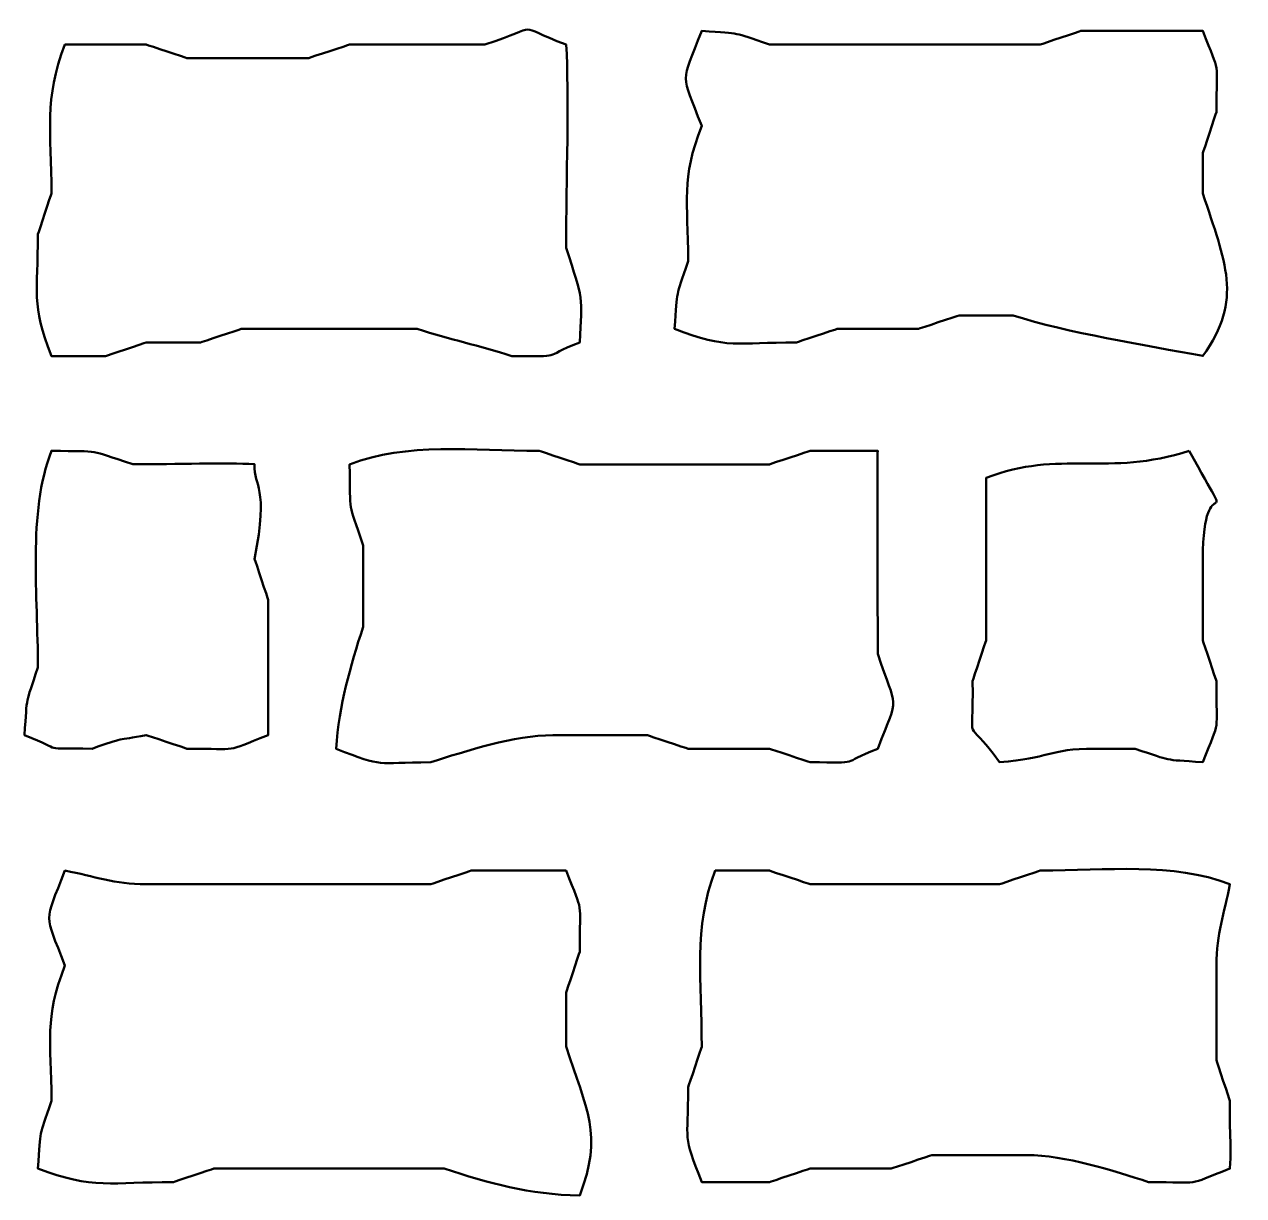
# Model space of a CAD drawing. Header units: millimetres. Extents: x -1760 to -1105, y 422 to 906.
# Drawn here: x -1426.01 to -1413.41, y 472.48 to 484.59 of the extents above; entities that cross this region are included whole.
import ezdxf

# ---------------------------------------------------------------- set-up
doc = ezdxf.new("R2010")
doc.units = ezdxf.units.MM
doc.header["$MEASUREMENT"] = 0
doc.layers.add('layer 1', color=7, linetype='Continuous')

msp = doc.modelspace()

# ---------------------------------------------------------------- linework, layer by layer
at = {"layer": 'layer 1', "color": 225, "lineweight": 50}
for points, knots in [([(-1420.409, 482.2803), (-1420.4088, 482.968), (-1420.3764, 483.875), (-1420.4088, 484.3805), (-1420.4088, 484.3805), (-1420.9779, 484.589), (-1420.621, 484.5839), (-1421.2488, 484.3805), (-1421.2488, 484.3805), (-1421.2488, 484.3805), (-1422.649, 484.3805), (-1422.649, 484.3805), (-1422.649, 484.3805), (-1422.6572, 484.3772), (-1423.0455, 484.249), (-1423.0689, 484.2407), (-1423.0689, 484.2407), (-1423.0689, 484.2407), (-1424.329, 484.2407), (-1424.329, 484.2407), (-1424.329, 484.2407), (-1424.3373, 484.244), (-1424.7256, 484.3721), (-1424.749, 484.3804), (-1424.749, 484.3804), (-1424.749, 484.3804), (-1425.589, 484.3805), (-1425.589, 484.3805), (-1425.589, 484.3805), (-1425.8109, 483.8085), (-1425.7289, 483.4887), (-1425.7289, 482.8403), (-1425.7289, 482.8403), (-1425.7322, 482.832), (-1425.8604, 482.444), (-1425.8689, 482.4203), (-1425.8689, 482.4203), (-1425.8689, 481.7998), (-1425.943, 481.7116), (-1425.7289, 481.1602), (-1425.7289, 481.1602), (-1425.7289, 481.1602), (-1425.169, 481.1604), (-1425.169, 481.1604), (-1425.169, 481.1604), (-1425.1607, 481.1638), (-1424.7723, 481.2918), (-1424.749, 481.3003), (-1424.749, 481.3003), (-1424.749, 481.3003), (-1424.189, 481.3003), (-1424.189, 481.3003), (-1424.189, 481.3003), (-1424.1807, 481.3036), (-1423.7925, 481.4317), (-1423.769, 481.4403), (-1423.769, 481.4403), (-1423.769, 481.4403), (-1422.9291, 481.4402), (-1422.9291, 481.4402), (-1422.9291, 481.4402), (-1422.9291, 481.4402), (-1422.369, 481.4403), (-1422.369, 481.4403), (-1422.369, 481.4403), (-1422.369, 481.4403), (-1421.949, 481.4402), (-1421.949, 481.4402), (-1421.949, 481.4402), (-1421.6007, 481.3273), (-1421.3174, 481.2733), (-1420.969, 481.1604), (-1420.969, 481.1604), (-1420.4064, 481.1602), (-1420.6921, 481.1359), (-1420.269, 481.3003), (-1420.269, 481.3003), (-1420.2386, 481.7771), (-1420.2319, 481.734), (-1420.4092, 482.2803), (-1420.4092, 482.2803), (-1420.4092, 482.2803), (-1420.409, 482.2803), (-1420.409, 482.2803)], [0, 0, 0, 0, 0.0454545, 0.0454545, 0.0454545, 0.0454545, 0.0909091, 0.0909091, 0.0909091, 0.0909091, 0.1363636, 0.1363636, 0.1363636, 0.1363636, 0.1818182, 0.1818182, 0.1818182, 0.1818182, 0.2272727, 0.2272727, 0.2272727, 0.2272727, 0.2727273, 0.2727273, 0.2727273, 0.2727273, 0.3181818, 0.3181818, 0.3181818, 0.3181818, 0.3636364, 0.3636364, 0.3636364, 0.3636364, 0.4090909, 0.4090909, 0.4090909, 0.4090909, 0.4545455, 0.4545455, 0.4545455, 0.4545455, 0.5, 0.5, 0.5, 0.5, 0.5454545, 0.5454545, 0.5454545, 0.5454545, 0.5909091, 0.5909091, 0.5909091, 0.5909091, 0.6363636, 0.6363636, 0.6363636, 0.6363636, 0.6818182, 0.6818182, 0.6818182, 0.6818182, 0.7272727, 0.7272727, 0.7272727, 0.7272727, 0.7727273, 0.7727273, 0.7727273, 0.7727273, 0.8181818, 0.8181818, 0.8181818, 0.8181818, 0.8636364, 0.8636364, 0.8636364, 0.8636364, 0.9090909, 0.9090909, 0.9090909, 0.9090909, 1, 1, 1, 1]), ([(-1413.8276, 482.8409), (-1413.8276, 482.8409), (-1413.8276, 483.261), (-1413.8276, 483.261), (-1413.8276, 483.261), (-1413.8243, 483.2693), (-1413.696, 483.6573), (-1413.6876, 483.681), (-1413.6876, 483.681), (-1413.6876, 484.2564), (-1413.6415, 484.0419), (-1413.8276, 484.5209), (-1413.8276, 484.5209), (-1413.8276, 484.5209), (-1415.0877, 484.5209), (-1415.0877, 484.5209), (-1415.0877, 484.5209), (-1415.096, 484.5176), (-1415.4843, 484.3892), (-1415.5077, 484.3807), (-1415.5077, 484.3807), (-1415.5077, 484.3807), (-1416.9077, 484.3807), (-1416.9077, 484.3807), (-1416.9077, 484.3807), (-1416.9077, 484.3807), (-1417.8879, 484.3809), (-1417.8879, 484.3809), (-1417.8879, 484.3809), (-1417.8879, 484.3809), (-1418.3079, 484.3807), (-1418.3079, 484.3807), (-1418.3079, 484.3807), (-1418.7189, 484.5169), (-1418.5654, 484.4869), (-1419.0078, 484.5209), (-1419.0078, 484.5209), (-1419.2261, 483.9581), (-1419.2261, 484.1034), (-1419.0078, 483.5408), (-1419.0078, 483.5408), (-1419.2263, 482.9777), (-1419.1478, 482.7751), (-1419.1478, 482.1406), (-1419.1478, 482.1406), (-1419.284, 481.7294), (-1419.2538, 481.8829), (-1419.2879, 481.4405), (-1419.2879, 481.4405), (-1418.7363, 481.2265), (-1418.6483, 481.3008), (-1418.0279, 481.3006), (-1418.0279, 481.3006), (-1418.0197, 481.304), (-1417.6311, 481.4322), (-1417.6078, 481.4407), (-1417.6078, 481.4407), (-1417.6078, 481.4407), (-1416.7678, 481.4405), (-1416.7678, 481.4405), (-1416.7678, 481.4405), (-1416.7595, 481.4439), (-1416.371, 481.5723), (-1416.3477, 481.5806), (-1416.3477, 481.5806), (-1416.3477, 481.5806), (-1415.7876, 481.5807), (-1415.7876, 481.5807), (-1415.7876, 481.5807), (-1415.228, 481.3991), (-1414.4282, 481.2742), (-1413.8276, 481.1606), (-1413.8276, 481.1606), (-1413.4064, 481.752), (-1413.5962, 482.1261), (-1413.8276, 482.8407), (-1413.8276, 482.8407), (-1413.8276, 482.8407), (-1413.8276, 482.8409), (-1413.8276, 482.8409)], [0, 0, 0, 0, 0.047619, 0.047619, 0.047619, 0.047619, 0.0952381, 0.0952381, 0.0952381, 0.0952381, 0.1428571, 0.1428571, 0.1428571, 0.1428571, 0.1904762, 0.1904762, 0.1904762, 0.1904762, 0.2380952, 0.2380952, 0.2380952, 0.2380952, 0.2857143, 0.2857143, 0.2857143, 0.2857143, 0.3333333, 0.3333333, 0.3333333, 0.3333333, 0.3809524, 0.3809524, 0.3809524, 0.3809524, 0.4285714, 0.4285714, 0.4285714, 0.4285714, 0.4761905, 0.4761905, 0.4761905, 0.4761905, 0.5238095, 0.5238095, 0.5238095, 0.5238095, 0.5714286, 0.5714286, 0.5714286, 0.5714286, 0.6190476, 0.6190476, 0.6190476, 0.6190476, 0.6666667, 0.6666667, 0.6666667, 0.6666667, 0.7142857, 0.7142857, 0.7142857, 0.7142857, 0.7619048, 0.7619048, 0.7619048, 0.7619048, 0.8095238, 0.8095238, 0.8095238, 0.8095238, 0.8571429, 0.8571429, 0.8571429, 0.8571429, 0.9047619, 0.9047619, 0.9047619, 0.9047619, 1, 1, 1, 1]), ([(-1423.6286, 480.0412), (-1423.9313, 480.0606), (-1424.4252, 480.041), (-1424.8887, 480.0412), (-1424.8887, 480.0412), (-1425.3831, 480.2012), (-1425.1784, 480.1691), (-1425.7287, 480.1809), (-1425.7287, 480.1809), (-1425.9767, 479.5426), (-1425.8687, 478.674), (-1425.8689, 477.9412), (-1425.8689, 477.9412), (-1426.0051, 477.53), (-1425.9747, 477.6835), (-1426.0088, 477.2411), (-1426.0088, 477.2411), (-1425.5616, 477.0638), (-1425.8751, 477.1134), (-1425.3087, 477.101), (-1425.3087, 477.101), (-1424.9647, 477.2247), (-1425.0688, 477.179), (-1424.7488, 477.2411), (-1424.7488, 477.2411), (-1424.7406, 477.2377), (-1424.3522, 477.1095), (-1424.3289, 477.101), (-1424.3289, 477.101), (-1423.7533, 477.1012), (-1423.9678, 477.0552), (-1423.4889, 477.2411), (-1423.4889, 477.2411), (-1423.4889, 477.2411), (-1423.4889, 478.6412), (-1423.4889, 478.6412), (-1423.4889, 478.6412), (-1423.4923, 478.6495), (-1423.6205, 479.0376), (-1423.6288, 479.0612), (-1423.6288, 479.0612), (-1423.482, 479.838), (-1423.6371, 479.7922), (-1423.6288, 480.0414), (-1423.6288, 480.0414), (-1423.6288, 480.0414), (-1423.6286, 480.0412), (-1423.6286, 480.0412)], [0, 0, 0, 0, 0.0769231, 0.0769231, 0.0769231, 0.0769231, 0.1538462, 0.1538462, 0.1538462, 0.1538462, 0.2307692, 0.2307692, 0.2307692, 0.2307692, 0.3076923, 0.3076923, 0.3076923, 0.3076923, 0.3846154, 0.3846154, 0.3846154, 0.3846154, 0.4615385, 0.4615385, 0.4615385, 0.4615385, 0.5384615, 0.5384615, 0.5384615, 0.5384615, 0.6153846, 0.6153846, 0.6153846, 0.6153846, 0.6923077, 0.6923077, 0.6923077, 0.6923077, 0.7692308, 0.7692308, 0.7692308, 0.7692308, 0.8461538, 0.8461538, 0.8461538, 0.8461538, 1, 1, 1, 1]), ([(-1417.1878, 480.1802), (-1417.1878, 480.1802), (-1417.8877, 480.18), (-1417.8877, 480.18), (-1417.8877, 480.18), (-1417.896, 480.1767), (-1418.2842, 480.0488), (-1418.3077, 480.0403), (-1418.3077, 480.0403), (-1418.3077, 480.0403), (-1418.7277, 480.0403), (-1418.7277, 480.0403), (-1418.7277, 480.0403), (-1418.7277, 480.0403), (-1420.2677, 480.0402), (-1420.2677, 480.0402), (-1420.2677, 480.0402), (-1420.276, 480.0435), (-1420.6644, 480.1718), (-1420.6877, 480.18), (-1420.6877, 480.18), (-1421.3774, 480.1802), (-1422.057, 480.2696), (-1422.6479, 480.0403), (-1422.6479, 480.0403), (-1422.6363, 479.4897), (-1422.668, 479.6946), (-1422.5078, 479.2004), (-1422.5078, 479.2004), (-1422.5078, 479.2004), (-1422.5078, 478.7804), (-1422.5078, 478.7804), (-1422.5078, 478.7804), (-1422.5078, 478.7804), (-1422.5078, 478.3604), (-1422.5078, 478.3604), (-1422.5078, 478.3604), (-1422.6426, 477.9445), (-1422.7525, 477.5614), (-1422.7878, 477.1001), (-1422.7878, 477.1001), (-1422.2738, 476.9005), (-1422.3994, 476.9603), (-1421.8079, 476.9603), (-1421.8079, 476.9603), (-1421.4511, 477.0756), (-1420.942, 477.24), (-1420.5476, 477.2402), (-1420.5476, 477.2402), (-1420.5476, 477.2402), (-1419.5676, 477.2402), (-1419.5676, 477.2402), (-1419.5676, 477.2402), (-1419.5593, 477.2368), (-1419.1709, 477.1086), (-1419.1475, 477.1001), (-1419.1475, 477.1001), (-1419.1475, 477.1001), (-1418.3075, 477.1003), (-1418.3075, 477.1003), (-1418.3075, 477.1003), (-1418.2992, 477.097), (-1417.9112, 476.9686), (-1417.8875, 476.9603), (-1417.8875, 476.9603), (-1417.3249, 476.9601), (-1417.6108, 476.9357), (-1417.1876, 477.1003), (-1417.1876, 477.1003), (-1416.9594, 477.6882), (-1416.9908, 477.4732), (-1417.1876, 478.0803), (-1417.1876, 478.0803), (-1417.1876, 478.4086), (-1417.1975, 480.1622), (-1417.1876, 480.1804), (-1417.1876, 480.1804), (-1417.1876, 480.1804), (-1417.1878, 480.1802), (-1417.1878, 480.1802)], [0, 0, 0, 0, 0.047619, 0.047619, 0.047619, 0.047619, 0.0952381, 0.0952381, 0.0952381, 0.0952381, 0.1428571, 0.1428571, 0.1428571, 0.1428571, 0.1904762, 0.1904762, 0.1904762, 0.1904762, 0.2380952, 0.2380952, 0.2380952, 0.2380952, 0.2857143, 0.2857143, 0.2857143, 0.2857143, 0.3333333, 0.3333333, 0.3333333, 0.3333333, 0.3809524, 0.3809524, 0.3809524, 0.3809524, 0.4285714, 0.4285714, 0.4285714, 0.4285714, 0.4761905, 0.4761905, 0.4761905, 0.4761905, 0.5238095, 0.5238095, 0.5238095, 0.5238095, 0.5714286, 0.5714286, 0.5714286, 0.5714286, 0.6190476, 0.6190476, 0.6190476, 0.6190476, 0.6666667, 0.6666667, 0.6666667, 0.6666667, 0.7142857, 0.7142857, 0.7142857, 0.7142857, 0.7619048, 0.7619048, 0.7619048, 0.7619048, 0.8095238, 0.8095238, 0.8095238, 0.8095238, 0.8571429, 0.8571429, 0.8571429, 0.8571429, 0.9047619, 0.9047619, 0.9047619, 0.9047619, 1, 1, 1, 1]), ([(-1413.968, 480.1802), (-1414.8126, 479.9065), (-1415.3017, 480.1977), (-1416.0681, 479.9005), (-1416.0681, 479.9005), (-1416.0681, 479.9005), (-1416.0681, 478.2202), (-1416.0681, 478.2202), (-1416.0681, 478.2202), (-1416.0715, 478.2119), (-1416.1999, 477.8239), (-1416.2082, 477.8002), (-1416.2082, 477.8002), (-1416.1916, 477.0483), (-1416.3119, 477.4988), (-1415.9282, 476.9603), (-1415.9282, 476.9603), (-1415.4208, 476.9992), (-1415.4216, 477.1003), (-1414.948, 477.1003), (-1414.948, 477.1003), (-1414.948, 477.1003), (-1414.5281, 477.1005), (-1414.5281, 477.1005), (-1414.5281, 477.1005), (-1414.1171, 476.9643), (-1414.2705, 476.9941), (-1413.8282, 476.9603), (-1413.8282, 476.9603), (-1413.6421, 477.4395), (-1413.6881, 477.2247), (-1413.6881, 477.8002), (-1413.6881, 477.8002), (-1413.6915, 477.8085), (-1413.8197, 478.1967), (-1413.8282, 478.2202), (-1413.8282, 478.2202), (-1413.8282, 478.2202), (-1413.8283, 479.0602), (-1413.8283, 479.0602), (-1413.8283, 479.0602), (-1413.8282, 480.1093), (-1413.4297, 479.1873), (-1413.968, 480.1802)], [0, 0, 0, 0, 0.0833333, 0.0833333, 0.0833333, 0.0833333, 0.1666667, 0.1666667, 0.1666667, 0.1666667, 0.25, 0.25, 0.25, 0.25, 0.3333333, 0.3333333, 0.3333333, 0.3333333, 0.4166667, 0.4166667, 0.4166667, 0.4166667, 0.5, 0.5, 0.5, 0.5, 0.5833333, 0.5833333, 0.5833333, 0.5833333, 0.6666667, 0.6666667, 0.6666667, 0.6666667, 0.75, 0.75, 0.75, 0.75, 0.8333333, 0.8333333, 0.8333333, 0.8333333, 1, 1, 1, 1]), ([(-1413.5481, 473.4598), (-1413.5514, 473.4681), (-1413.6796, 473.8565), (-1413.6881, 473.88), (-1413.6881, 473.88), (-1413.6881, 473.88), (-1413.6881, 474.44), (-1413.6881, 474.44), (-1413.6881, 474.44), (-1413.6881, 474.44), (-1413.6881, 474.8598), (-1413.6881, 474.8598), (-1413.6881, 474.8598), (-1413.6881, 475.1957), (-1413.6068, 475.3897), (-1413.5481, 475.6998), (-1413.5481, 475.6998), (-1414.139, 475.9293), (-1414.8186, 475.84), (-1415.5082, 475.84), (-1415.5082, 475.84), (-1415.5165, 475.8367), (-1415.9048, 475.7083), (-1415.9282, 475.6998), (-1415.9282, 475.6998), (-1415.9282, 475.6998), (-1417.3282, 475.6998), (-1417.3282, 475.6998), (-1417.3282, 475.6998), (-1417.3282, 475.6998), (-1417.8882, 475.7), (-1417.8882, 475.7), (-1417.8882, 475.7), (-1417.8965, 475.7033), (-1418.2848, 475.8314), (-1418.3082, 475.84), (-1418.3082, 475.84), (-1418.3082, 475.84), (-1418.8684, 475.8398), (-1418.8684, 475.8398), (-1418.8684, 475.8398), (-1419.0954, 475.2542), (-1419.0081, 474.6958), (-1419.0081, 474.0199), (-1419.0081, 474.0199), (-1419.0115, 474.0116), (-1419.1399, 473.6232), (-1419.1482, 473.5999), (-1419.1482, 473.5999), (-1419.1482, 473.0085), (-1419.2076, 473.1337), (-1419.0081, 472.6197), (-1419.0081, 472.6197), (-1419.0081, 472.6197), (-1418.3082, 472.6195), (-1418.3082, 472.6195), (-1418.3082, 472.6195), (-1418.2999, 472.6229), (-1417.9117, 472.7513), (-1417.8882, 472.7598), (-1417.8882, 472.7598), (-1417.8882, 472.7598), (-1417.0483, 472.7596), (-1417.0483, 472.7596), (-1417.0483, 472.7596), (-1417.04, 472.7629), (-1416.6518, 472.8913), (-1416.6283, 472.8998), (-1416.6283, 472.8998), (-1416.6283, 472.8998), (-1415.6481, 472.8996), (-1415.6481, 472.8996), (-1415.6481, 472.8996), (-1415.2535, 472.8998), (-1414.7447, 472.7354), (-1414.388, 472.6195), (-1414.388, 472.6195), (-1413.8126, 472.6195), (-1414.0269, 472.5737), (-1413.5481, 472.7598), (-1413.5481, 472.7598), (-1413.5274, 473.0778), (-1413.5579, 473.0637), (-1413.5481, 473.4595), (-1413.5481, 473.4595), (-1413.5481, 473.4595), (-1413.5481, 473.4598), (-1413.5481, 473.4598)], [0, 0, 0, 0, 0.0434783, 0.0434783, 0.0434783, 0.0434783, 0.0869565, 0.0869565, 0.0869565, 0.0869565, 0.1304348, 0.1304348, 0.1304348, 0.1304348, 0.173913, 0.173913, 0.173913, 0.173913, 0.2173913, 0.2173913, 0.2173913, 0.2173913, 0.2608696, 0.2608696, 0.2608696, 0.2608696, 0.3043478, 0.3043478, 0.3043478, 0.3043478, 0.3478261, 0.3478261, 0.3478261, 0.3478261, 0.3913043, 0.3913043, 0.3913043, 0.3913043, 0.4347826, 0.4347826, 0.4347826, 0.4347826, 0.4782609, 0.4782609, 0.4782609, 0.4782609, 0.5217391, 0.5217391, 0.5217391, 0.5217391, 0.5652174, 0.5652174, 0.5652174, 0.5652174, 0.6086957, 0.6086957, 0.6086957, 0.6086957, 0.6521739, 0.6521739, 0.6521739, 0.6521739, 0.6956522, 0.6956522, 0.6956522, 0.6956522, 0.7391304, 0.7391304, 0.7391304, 0.7391304, 0.7826087, 0.7826087, 0.7826087, 0.7826087, 0.826087, 0.826087, 0.826087, 0.826087, 0.8695652, 0.8695652, 0.8695652, 0.8695652, 0.9130435, 0.9130435, 0.9130435, 0.9130435, 1, 1, 1, 1]), ([(-1420.409, 474.0204), (-1420.409, 474.0204), (-1420.409, 474.5804), (-1420.409, 474.5804), (-1420.409, 474.5804), (-1420.4057, 474.5887), (-1420.2774, 474.977), (-1420.269, 475.0002), (-1420.269, 475.0002), (-1420.269, 475.5756), (-1420.2231, 475.3613), (-1420.4092, 475.8404), (-1420.4092, 475.8404), (-1420.4092, 475.8404), (-1421.3892, 475.8402), (-1421.3892, 475.8402), (-1421.3892, 475.8402), (-1421.3975, 475.8368), (-1421.7857, 475.7088), (-1421.8093, 475.7003), (-1421.8093, 475.7003), (-1421.8093, 475.7003), (-1422.9292, 475.7001), (-1422.9292, 475.7001), (-1422.9292, 475.7001), (-1422.9292, 475.7001), (-1424.7494, 475.7003), (-1424.7494, 475.7003), (-1424.7494, 475.7003), (-1425.085, 475.7003), (-1425.2791, 475.7815), (-1425.5893, 475.8402), (-1425.5893, 475.8402), (-1425.8075, 475.2777), (-1425.8075, 475.4229), (-1425.5893, 474.8602), (-1425.5893, 474.8602), (-1425.8077, 474.2973), (-1425.7292, 474.0947), (-1425.7292, 473.46), (-1425.7292, 473.46), (-1425.8654, 473.049), (-1425.8352, 473.2025), (-1425.8693, 472.7601), (-1425.8693, 472.7601), (-1425.3064, 472.5414), (-1425.1037, 472.6199), (-1424.4691, 472.6201), (-1424.4691, 472.6201), (-1424.4608, 472.6234), (-1424.0726, 472.7515), (-1424.0493, 472.7601), (-1424.0493, 472.7601), (-1424.0493, 472.7601), (-1422.6491, 472.7599), (-1422.6491, 472.7599), (-1422.6491, 472.7599), (-1422.6491, 472.7599), (-1422.0891, 472.7599), (-1422.0891, 472.7599), (-1422.0891, 472.7599), (-1422.0891, 472.7599), (-1421.6691, 472.7601), (-1421.6691, 472.7601), (-1421.6691, 472.7601), (-1421.2073, 472.6102), (-1420.7949, 472.4915), (-1420.269, 472.4802), (-1420.269, 472.4802), (-1420.0248, 473.1087), (-1420.2003, 473.3768), (-1420.409, 474.0202), (-1420.409, 474.0202), (-1420.409, 474.0202), (-1420.409, 474.0204), (-1420.409, 474.0204)], [0, 0, 0, 0, 0.05, 0.05, 0.05, 0.05, 0.1, 0.1, 0.1, 0.1, 0.15, 0.15, 0.15, 0.15, 0.2, 0.2, 0.2, 0.2, 0.25, 0.25, 0.25, 0.25, 0.3, 0.3, 0.3, 0.3, 0.35, 0.35, 0.35, 0.35, 0.4, 0.4, 0.4, 0.4, 0.45, 0.45, 0.45, 0.45, 0.5, 0.5, 0.5, 0.5, 0.55, 0.55, 0.55, 0.55, 0.6, 0.6, 0.6, 0.6, 0.65, 0.65, 0.65, 0.65, 0.7, 0.7, 0.7, 0.7, 0.75, 0.75, 0.75, 0.75, 0.8, 0.8, 0.8, 0.8, 0.85, 0.85, 0.85, 0.85, 0.9, 0.9, 0.9, 0.9, 1, 1, 1, 1])]:
    msp.add_open_spline(points, degree=3, knots=knots, dxfattribs=at)

doc.saveas('drawing.dxf')
